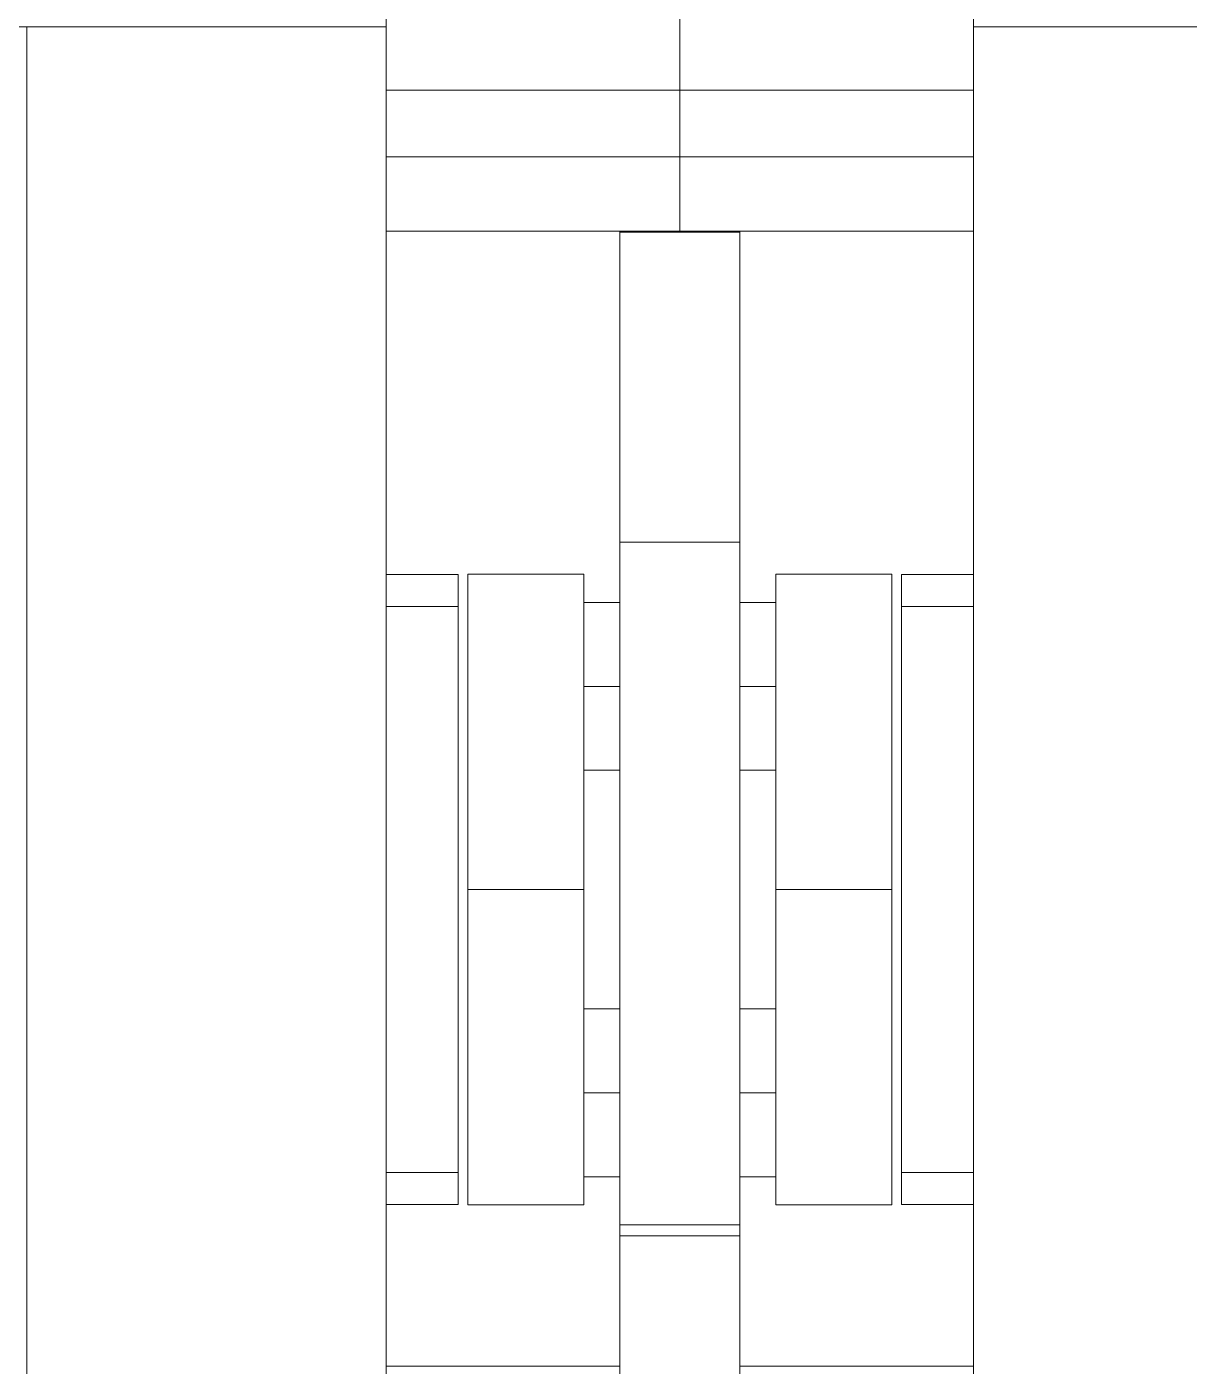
# Model space of a CAD drawing. Header units: millimetres. Extents: x -46169 to 237885, y -84465 to 18123.
# Drawn here: x 113835.2 to 113932.2, y -80615.1 to -80503.3 of the extents above; entities that cross this region are included whole.
import ezdxf

# ---------------------------------------------------------------- set-up
doc = ezdxf.new("R2010")
doc.units = ezdxf.units.MM
doc.header["$MEASUREMENT"] = 0
doc.linetypes.add('Wipeout_Contour', pattern=[1000, 0, -1000])
doc.layers.add('New_A-20-M_Floor_Slab', color=7, linetype='Continuous')
doc.layers.add('New_A-35-M_FFE_Fixed', color=7, linetype='Continuous')
doc.layers.add('New_A-20-M_Floor_Slab_Pen_No__89', color=8, linetype='Continuous', lineweight=20)
doc.layers.add('New_A-35-M_FFE_Fixed_Pen_No__1', color=7, linetype='Continuous', lineweight=13)

# ---------------------------------------------------------------- blocks, each defined once
blk = doc.blocks.new('Section Elem_7_2', base_point=(64459.15, -84332.61))
at = {"color": 254, "linetype": 'Wipeout_Contour', "lineweight": 0, "ltscale": 2231973.342771734}
blk.add_wipeout([(113865.23, -80615.11), (113884.73, -80615.11), (113884.73, -80599.29), (113881.73, -80599.29), (113881.73, -80601.65), (113872.05, -80601.65), (113872.05, -80549.01), (113881.73, -80549.01), (113881.73, -80551.38), (113884.73, -80551.38), (113884.73, -80520.4), (113865.23, -80520.4), (113865.23, -80549.04), (113871.23, -80549.04), (113871.23, -80601.62), (113865.23, -80601.62)], dxfattribs=at).dxf.layer = 'New_A-20-M_Floor_Slab'
at = {"color": 254, "linetype": 'Wipeout_Contour', "lineweight": 0, "ltscale": 2232337.557032825}
blk.add_wipeout([(113894.73, -80599.29), (113894.73, -80615.11), (113914.23, -80615.11), (113914.23, -80601.62), (113908.23, -80601.62), (113908.23, -80549.04), (113914.23, -80549.04), (113914.23, -80520.4), (113894.73, -80520.4), (113894.73, -80551.38), (113897.73, -80551.38), (113897.73, -80549.01), (113907.42, -80549.01), (113907.42, -80601.65), (113897.73, -80601.65), (113897.73, -80599.29)], dxfattribs=at).dxf.layer = 'New_A-20-M_Floor_Slab'
at = {"color": 254, "linetype": 'Wipeout_Contour', "lineweight": 0, "ltscale": 558021.865051}
blk.add_wipeout([(113881.73, -80565.38), (113881.73, -80585.29), (113884.73, -80585.29), (113884.73, -80565.38)], dxfattribs=at).dxf.layer = 'New_A-20-M_Floor_Slab'
at = {"color": 254, "linetype": 'Wipeout_Contour', "lineweight": 0, "ltscale": 558064.315349}
blk.add_wipeout([(113897.73, -80565.38), (113894.73, -80565.38), (113894.73, -80585.29), (113897.73, -80585.29)], dxfattribs=at).dxf.layer = 'New_A-20-M_Floor_Slab'
blk = doc.blocks.new('Section Elem_17_2', base_point=(64459.15, -84332.61))
at = {"color": 254, "linetype": 'Wipeout_Contour', "lineweight": 0, "ltscale": 837983.999033}
blk.add_wipeout([(113914.23, -80346.96), (113914.23, -80503.33), (113944.23, -80503.33), (114385.23, -80503.33), (114415.23, -80503.33), (114415.23, -80346.96)], dxfattribs=at).dxf.layer = 'New_A-35-M_FFE_Fixed'
at = {"color": 254, "linetype": 'Wipeout_Contour', "lineweight": 0, "ltscale": 557922.428641}
blk.add_wipeout([(113894.73, -80520.48), (113884.73, -80520.48), (113884.73, -80525.7), (113894.73, -80525.7)], dxfattribs=at).dxf.layer = 'New_A-35-M_FFE_Fixed'
at = {"color": 254, "linetype": 'Wipeout_Contour', "lineweight": 0, "ltscale": 557986.539032}
blk.add_wipeout([(113884.73, -80548.19), (113884.73, -80553.51), (113894.73, -80553.51), (113894.73, -80548.19)], dxfattribs=at).dxf.layer = 'New_A-35-M_FFE_Fixed'
at = {"color": 254, "linetype": 'Wipeout_Contour', "lineweight": 0, "ltscale": 558026.549288}
blk.add_wipeout([(113897.73, -80551.02), (113907.42, -80551.02), (113907.42, -80549.01), (113897.73, -80549.01)], dxfattribs=at).dxf.layer = 'New_A-35-M_FFE_Fixed'
at = {"color": 254, "linetype": 'Wipeout_Contour', "lineweight": 0, "ltscale": 558056.262421}
blk.add_wipeout([(113908.23, -80549.56), (113908.23, -80551.72), (113914.23, -80551.72), (113914.23, -80549.56)], dxfattribs=at).dxf.layer = 'New_A-35-M_FFE_Fixed'
at = {"color": 254, "linetype": 'Wipeout_Contour', "lineweight": 0, "ltscale": 558073.395849}
blk.add_wipeout([(113897.73, -80565.26), (113897.73, -80575.33), (113907.42, -80575.33), (113907.42, -80565.26)], dxfattribs=at).dxf.layer = 'New_A-35-M_FFE_Fixed'
at = {"color": 254, "linetype": 'Wipeout_Contour', "lineweight": 0, "ltscale": 558143.520725}
blk.add_wipeout([(113907.42, -80599.65), (113897.73, -80599.65), (113897.73, -80601.65), (113907.42, -80601.65)], dxfattribs=at).dxf.layer = 'New_A-35-M_FFE_Fixed'
at = {"color": 254, "linetype": 'Wipeout_Contour', "lineweight": 0, "ltscale": 558173.433247}
blk.add_wipeout([(113914.23, -80601.11), (113908.23, -80601.11), (113908.23, -80601.62), (113914.23, -80601.62)], dxfattribs=at).dxf.layer = 'New_A-35-M_FFE_Fixed'
at = {"color": 254, "linetype": 'Wipeout_Contour', "lineweight": 0, "ltscale": 558108.813532}
blk.add_wipeout([(113894.73, -80603.32), (113884.73, -80603.32), (113884.73, -80604.23), (113894.73, -80604.23)], dxfattribs=at).dxf.layer = 'New_A-35-M_FFE_Fixed'
at = {"color": 254, "linetype": 'Wipeout_Contour', "lineweight": 0, "ltscale": 558116.316063}
blk.add_wipeout([(113894.73, -80606.1), (113884.73, -80606.1), (113884.73, -80607.94), (113894.73, -80607.94)], dxfattribs=at).dxf.layer = 'New_A-35-M_FFE_Fixed'
at = {"color": 254, "linetype": 'Wipeout_Contour', "lineweight": 0, "ltscale": 558128.71662}
blk.add_wipeout([(113884.73, -80613.26), (113894.73, -80613.26), (113894.73, -80611.52), (113884.73, -80611.52)], dxfattribs=at).dxf.layer = 'New_A-35-M_FFE_Fixed'
at = {"color": 254, "linetype": 'Wipeout_Contour', "lineweight": 0, "ltscale": 558136.59737}
blk.add_wipeout([(113894.73, -80614.96), (113884.73, -80614.96), (113884.73, -80616.64), (113894.73, -80616.64)], dxfattribs=at).dxf.layer = 'New_A-35-M_FFE_Fixed'
at = {"layer": 'New_A-35-M_FFE_Fixed_Pen_No__1', "linetype": 'Continuous'}
for p, q in [((113907.42, -80549.01), (113897.73, -80549.01)), ((113907.42, -80601.65), (113897.73, -80601.65))]:
    blk.add_line(p, q, dxfattribs=at)
at = {"color": 254, "linetype": 'Wipeout_Contour', "lineweight": 0, "ltscale": 557916.306694}
blk.add_wipeout([(113894.73, -80520.4), (113884.73, -80520.4), (113884.73, -80520.48), (113894.73, -80520.48)], dxfattribs=at).dxf.layer = 'New_A-35-M_FFE_Fixed'
at = {"color": 254, "linetype": 'Wipeout_Contour', "lineweight": 0, "ltscale": 557934.146737}
blk.add_wipeout([(113884.73, -80530.63), (113894.73, -80530.63), (113894.73, -80525.7), (113884.73, -80525.7)], dxfattribs=at).dxf.layer = 'New_A-35-M_FFE_Fixed'
at = {"color": 254, "linetype": 'Wipeout_Contour', "lineweight": 0, "ltscale": 558053.17457}
blk.add_wipeout([(113914.23, -80549.04), (113908.23, -80549.04), (113908.23, -80549.56), (113914.23, -80549.56)], dxfattribs=at).dxf.layer = 'New_A-35-M_FFE_Fixed'
at = {"color": 254, "linetype": 'Wipeout_Contour', "lineweight": 0, "ltscale": 558035.451565}
blk.add_wipeout([(113897.73, -80551.02), (113897.73, -80556.72), (113907.42, -80556.72), (113907.42, -80551.02)], dxfattribs=at).dxf.layer = 'New_A-35-M_FFE_Fixed'
at = {"color": 254, "linetype": 'Wipeout_Contour', "lineweight": 0, "ltscale": 558002.070039}
blk.add_wipeout([(113894.73, -80553.51), (113884.73, -80553.51), (113884.73, -80561.63), (113894.73, -80561.63)], dxfattribs=at).dxf.layer = 'New_A-35-M_FFE_Fixed'
at = {"color": 254, "linetype": 'Wipeout_Contour', "lineweight": 0, "ltscale": 558134.615161}
blk.add_wipeout([(113907.42, -80593.94), (113897.73, -80593.94), (113897.73, -80599.65), (113907.42, -80599.65)], dxfattribs=at).dxf.layer = 'New_A-35-M_FFE_Fixed'
at = {"color": 254, "linetype": 'Wipeout_Contour', "lineweight": 0, "ltscale": 558102.609811}
blk.add_wipeout([(113894.73, -80598.86), (113884.73, -80598.86), (113884.73, -80603.32), (113894.73, -80603.32)], dxfattribs=at).dxf.layer = 'New_A-35-M_FFE_Fixed'
at = {"color": 254, "linetype": 'Wipeout_Contour', "lineweight": 0, "ltscale": 558170.34413}
blk.add_wipeout([(113914.23, -80598.94), (113908.23, -80598.94), (113908.23, -80601.11), (113914.23, -80601.11)], dxfattribs=at).dxf.layer = 'New_A-35-M_FFE_Fixed'
at = {"color": 254, "linetype": 'Wipeout_Contour', "lineweight": 0, "ltscale": 558112.028278}
blk.add_wipeout([(113884.73, -80604.23), (113884.73, -80606.1), (113894.73, -80606.1), (113894.73, -80604.23)], dxfattribs=at).dxf.layer = 'New_A-35-M_FFE_Fixed'
at = {"color": 254, "linetype": 'Wipeout_Contour', "lineweight": 0, "ltscale": 558124.66031}
blk.add_wipeout([(113884.73, -80611.52), (113894.73, -80611.52), (113894.73, -80609.75), (113884.73, -80609.75)], dxfattribs=at).dxf.layer = 'New_A-35-M_FFE_Fixed'
at = {"color": 254, "linetype": 'Wipeout_Contour', "lineweight": 0, "ltscale": 558132.69564}
blk.add_wipeout([(113884.73, -80614.96), (113894.73, -80614.96), (113894.73, -80613.26), (113884.73, -80613.26)], dxfattribs=at).dxf.layer = 'New_A-35-M_FFE_Fixed'
at = {"layer": 'New_A-35-M_FFE_Fixed_Pen_No__1', "linetype": 'Continuous'}
for p, q in [((113907.42, -80551.02), (113907.42, -80549.01)), ((113908.23, -80549.56), (113908.23, -80549.04)), ((113907.42, -80601.65), (113907.42, -80599.65)), ((113908.23, -80601.62), (113908.23, -80601.11))]:
    blk.add_line(p, q, dxfattribs=at)
at = {"color": 254, "linetype": 'Wipeout_Contour', "lineweight": 0, "ltscale": 557944.99194}
blk.add_wipeout([(113894.73, -80530.63), (113884.73, -80530.63), (113884.73, -80535.1), (113894.73, -80535.1)], dxfattribs=at).dxf.layer = 'New_A-35-M_FFE_Fixed'
at = {"color": 254, "linetype": 'Wipeout_Contour', "lineweight": 0, "ltscale": 558009.594256}
blk.add_wipeout([(113894.73, -80551.91), (113897.73, -80551.91), (113897.73, -80551.38), (113894.73, -80551.38)], dxfattribs=at).dxf.layer = 'New_A-35-M_FFE_Fixed'
at = {"color": 254, "linetype": 'Wipeout_Contour', "lineweight": 0, "ltscale": 558113.302918}
blk.add_wipeout([(113908.23, -80551.72), (113908.23, -80598.94), (113914.23, -80598.94), (113914.23, -80551.72)], dxfattribs=at).dxf.layer = 'New_A-35-M_FFE_Fixed'
at = {"color": 254, "linetype": 'Wipeout_Contour', "lineweight": 0, "ltscale": 558051.901533}
blk.add_wipeout([(113897.73, -80556.72), (113897.73, -80565.26), (113907.42, -80565.26), (113907.42, -80556.72)], dxfattribs=at).dxf.layer = 'New_A-35-M_FFE_Fixed'
at = {"color": 254, "linetype": 'Wipeout_Contour', "lineweight": 0, "ltscale": 558022.850062}
blk.add_wipeout([(113894.73, -80561.63), (113884.73, -80561.63), (113884.73, -80571.51), (113894.73, -80571.51)], dxfattribs=at).dxf.layer = 'New_A-35-M_FFE_Fixed'
at = {"color": 254, "linetype": 'Wipeout_Contour', "lineweight": 0, "ltscale": 558118.16053}
blk.add_wipeout([(113897.73, -80585.4), (113897.73, -80593.94), (113907.42, -80593.94), (113907.42, -80585.4)], dxfattribs=at).dxf.layer = 'New_A-35-M_FFE_Fixed'
at = {"color": 254, "linetype": 'Wipeout_Contour', "lineweight": 0, "ltscale": 558088.827346}
blk.add_wipeout([(113884.73, -80598.86), (113894.73, -80598.86), (113894.73, -80591.39), (113884.73, -80591.39)], dxfattribs=at).dxf.layer = 'New_A-35-M_FFE_Fixed'
at = {"color": 254, "linetype": 'Wipeout_Contour', "lineweight": 0, "ltscale": 558120.526787}
blk.add_wipeout([(113894.73, -80607.94), (113884.73, -80607.94), (113884.73, -80609.75), (113894.73, -80609.75)], dxfattribs=at).dxf.layer = 'New_A-35-M_FFE_Fixed'
at = {"layer": 'New_A-35-M_FFE_Fixed_Pen_No__1', "linetype": 'Continuous'}
for p, q in [((113897.73, -80551.02), (113897.73, -80549.01)), ((113908.23, -80551.72), (113908.23, -80549.56)), ((113907.42, -80556.72), (113907.42, -80551.02)), ((113908.23, -80598.94), (113908.23, -80551.72)), ((113907.42, -80565.26), (113907.42, -80556.72)), ((113907.42, -80599.65), (113907.42, -80593.94)), ((113908.23, -80601.11), (113908.23, -80598.94))]:
    blk.add_line(p, q, dxfattribs=at)
at = {"color": 254, "linetype": 'Wipeout_Contour', "lineweight": 0, "ltscale": 558172.131066}
blk.add_wipeout([(113914.23, -80503.33), (113914.23, -80647.33), (113944.23, -80647.33), (113944.23, -80503.33)], dxfattribs=at).dxf.layer = 'New_A-35-M_FFE_Fixed'
at = {"color": 254, "linetype": 'Wipeout_Contour', "lineweight": 0, "ltscale": 557954.617367}
blk.add_wipeout([(113884.73, -80538.96), (113894.73, -80538.96), (113894.73, -80535.1), (113884.73, -80535.1)], dxfattribs=at).dxf.layer = 'New_A-35-M_FFE_Fixed'
at = {"color": 254, "linetype": 'Wipeout_Contour', "lineweight": 0, "ltscale": 558011.961992}
blk.add_wipeout([(113894.73, -80551.91), (113894.73, -80553.43), (113897.73, -80553.43), (113897.73, -80551.91)], dxfattribs=at).dxf.layer = 'New_A-35-M_FFE_Fixed'
at = {"color": 254, "linetype": 'Wipeout_Contour', "lineweight": 0, "ltscale": 558028.240895}
blk.add_wipeout([(113897.73, -80558.38), (113894.73, -80558.38), (113894.73, -80561.05), (113897.73, -80561.05)], dxfattribs=at).dxf.layer = 'New_A-35-M_FFE_Fixed'
at = {"color": 254, "linetype": 'Wipeout_Contour', "lineweight": 0, "ltscale": 697551.941669}
blk.add_wipeout([(113894.73, -80565.38), (113897.73, -80565.38), (113897.73, -80565.26), (113897.73, -80564.84), (113894.73, -80564.84)], dxfattribs=at).dxf.layer = 'New_A-35-M_FFE_Fixed'
at = {"color": 254, "linetype": 'Wipeout_Contour', "lineweight": 0, "ltscale": 558046.221218}
blk.add_wipeout([(113894.73, -80571.51), (113884.73, -80571.51), (113884.73, -80581.87), (113894.73, -80581.87)], dxfattribs=at).dxf.layer = 'New_A-35-M_FFE_Fixed'
at = {"color": 254, "linetype": 'Wipeout_Contour', "lineweight": 0, "ltscale": 558096.662915}
blk.add_wipeout([(113897.73, -80575.33), (113897.73, -80585.4), (113907.42, -80585.4), (113907.42, -80575.33)], dxfattribs=at).dxf.layer = 'New_A-35-M_FFE_Fixed'
at = {"color": 254, "linetype": 'Wipeout_Contour', "lineweight": 0, "ltscale": 697634.293879}
blk.add_wipeout([(113897.73, -80592.29), (113894.73, -80592.29), (113894.73, -80594.97), (113897.73, -80594.97), (113897.73, -80593.94)], dxfattribs=at).dxf.layer = 'New_A-35-M_FFE_Fixed'
at = {"color": 254, "linetype": 'Wipeout_Contour', "lineweight": 0, "ltscale": 558119.045147}
blk.add_wipeout([(113894.73, -80599.29), (113897.73, -80599.29), (113897.73, -80598.75), (113894.73, -80598.75)], dxfattribs=at).dxf.layer = 'New_A-35-M_FFE_Fixed'
at = {"layer": 'New_A-35-M_FFE_Fixed_Pen_No__1', "linetype": 'Continuous'}
for p, q in [((113914.23, -80549.04), (113908.23, -80549.04)), ((113897.73, -80551.38), (113894.73, -80551.38)), ((113914.23, -80551.72), (113908.23, -80551.72)), ((113907.42, -80575.33), (113907.42, -80565.26)), ((113907.42, -80575.33), (113897.73, -80575.33)), ((113907.42, -80585.4), (113907.42, -80575.33)), ((113907.42, -80593.94), (113907.42, -80585.4)), ((113914.23, -80598.94), (113908.23, -80598.94)), ((113897.73, -80601.65), (113897.73, -80599.65)), ((113914.23, -80601.62), (113908.23, -80601.62))]:
    blk.add_line(p, q, dxfattribs=at)
at = {"color": 254, "linetype": 'Wipeout_Contour', "lineweight": 0, "ltscale": 557920.947961}
blk.add_wipeout([(113889.73, -80501.63), (113889.73, -80508.61), (113914.23, -80508.61), (113914.23, -80501.63)], dxfattribs=at).dxf.layer = 'New_A-35-M_FFE_Fixed'
at = {"color": 254, "linetype": 'Wipeout_Contour', "lineweight": 0, "ltscale": 557934.508817}
blk.add_wipeout([(113889.73, -80511.45), (113914.23, -80511.45), (113914.23, -80510.54), (113889.73, -80510.54)], dxfattribs=at).dxf.layer = 'New_A-35-M_FFE_Fixed'
at = {"color": 254, "linetype": 'Wipeout_Contour', "lineweight": 0, "ltscale": 557949.044965}
blk.add_wipeout([(113889.73, -80520.4), (113914.23, -80520.4), (113914.23, -80514.18), (113889.73, -80514.18)], dxfattribs=at).dxf.layer = 'New_A-35-M_FFE_Fixed'
at = {"color": 254, "linetype": 'Wipeout_Contour', "lineweight": 0, "ltscale": 557962.71537}
blk.add_wipeout([(113884.73, -80538.96), (113884.73, -80542.11), (113894.73, -80542.11), (113894.73, -80538.96)], dxfattribs=at).dxf.layer = 'New_A-35-M_FFE_Fixed'
at = {"color": 254, "linetype": 'Wipeout_Contour', "lineweight": 0, "ltscale": 558016.33703}
blk.add_wipeout([(113894.73, -80555.7), (113897.73, -80555.7), (113897.73, -80553.43), (113894.73, -80553.43)], dxfattribs=at).dxf.layer = 'New_A-35-M_FFE_Fixed'
at = {"color": 254, "linetype": 'Wipeout_Contour', "lineweight": 0, "ltscale": 558038.332891}
blk.add_wipeout([(113897.73, -80563.33), (113894.73, -80563.33), (113894.73, -80564.84), (113897.73, -80564.84)], dxfattribs=at).dxf.layer = 'New_A-35-M_FFE_Fixed'
at = {"color": 254, "linetype": 'Wipeout_Contour', "lineweight": 0, "ltscale": 558069.193461}
blk.add_wipeout([(113884.73, -80591.39), (113894.73, -80591.39), (113894.73, -80581.87), (113884.73, -80581.87)], dxfattribs=at).dxf.layer = 'New_A-35-M_FFE_Fixed'
at = {"color": 254, "linetype": 'Wipeout_Contour', "lineweight": 0, "ltscale": 697646.402251}
blk.add_wipeout([(113897.73, -80597.24), (113894.73, -80597.24), (113894.73, -80598.75), (113897.73, -80598.75), (113897.73, -80597.72)], dxfattribs=at).dxf.layer = 'New_A-35-M_FFE_Fixed'
at = {"layer": 'New_A-35-M_FFE_Fixed_Pen_No__1', "linetype": 'Continuous'}
for p, q in [((113914.23, -80503.33), (113914.23, -80346.96)), ((113944.23, -80503.33), (113914.23, -80503.33)), ((113914.23, -80520.4), (113889.73, -80520.4)), ((113897.73, -80565.38), (113894.73, -80565.38)), ((113897.73, -80575.33), (113897.73, -80565.26)), ((113897.73, -80599.29), (113894.73, -80599.29))]:
    blk.add_line(p, q, dxfattribs=at)
at = {"color": 254, "linetype": 'Wipeout_Contour', "lineweight": 0, "ltscale": 557930.133502}
blk.add_wipeout([(113889.73, -80509.58), (113914.23, -80509.58), (113914.23, -80508.61), (113889.73, -80508.61)], dxfattribs=at).dxf.layer = 'New_A-35-M_FFE_Fixed'
at = {"color": 254, "linetype": 'Wipeout_Contour', "lineweight": 0, "ltscale": 557941.599866}
blk.add_wipeout([(113889.73, -80514.18), (113914.23, -80514.18), (113914.23, -80513.95), (113889.73, -80513.95)], dxfattribs=at).dxf.layer = 'New_A-35-M_FFE_Fixed'
at = {"color": 254, "linetype": 'Wipeout_Contour', "lineweight": 0, "ltscale": 557969.026962}
blk.add_wipeout([(113894.73, -80542.11), (113884.73, -80542.11), (113884.73, -80544.43), (113894.73, -80544.43)], dxfattribs=at).dxf.layer = 'New_A-35-M_FFE_Fixed'
at = {"color": 254, "linetype": 'Wipeout_Contour', "lineweight": 0, "ltscale": 697528.132799}
blk.add_wipeout([(113894.73, -80558.38), (113897.73, -80558.38), (113897.73, -80556.72), (113897.73, -80555.7), (113894.73, -80555.7)], dxfattribs=at).dxf.layer = 'New_A-35-M_FFE_Fixed'
at = {"color": 254, "linetype": 'Wipeout_Contour', "lineweight": 0, "ltscale": 558033.957508}
blk.add_wipeout([(113897.73, -80561.05), (113894.73, -80561.05), (113894.73, -80563.33), (113897.73, -80563.33)], dxfattribs=at).dxf.layer = 'New_A-35-M_FFE_Fixed'
at = {"color": 254, "linetype": 'Wipeout_Contour', "lineweight": 0, "ltscale": 697610.479307}
blk.add_wipeout([(113897.73, -80585.29), (113894.73, -80585.29), (113894.73, -80585.82), (113897.73, -80585.82), (113897.73, -80585.4)], dxfattribs=at).dxf.layer = 'New_A-35-M_FFE_Fixed'
at = {"color": 254, "linetype": 'Wipeout_Contour', "lineweight": 0, "ltscale": 558112.299921}
blk.add_wipeout([(113894.73, -80594.97), (113894.73, -80597.24), (113897.73, -80597.24), (113897.73, -80594.97)], dxfattribs=at).dxf.layer = 'New_A-35-M_FFE_Fixed'
at = {"layer": 'New_A-35-M_FFE_Fixed_Pen_No__1', "linetype": 'Continuous'}
for p, q in [((113914.23, -80508.61), (113889.73, -80508.61)), ((113897.73, -80556.72), (113897.73, -80551.02)), ((113897.73, -80565.26), (113897.73, -80556.72)), ((113897.73, -80558.38), (113894.73, -80558.38)), ((113897.73, -80599.65), (113897.73, -80593.94))]:
    blk.add_line(p, q, dxfattribs=at)
at = {"color": 254, "linetype": 'Wipeout_Contour', "lineweight": 0, "ltscale": 557932.357477}
blk.add_wipeout([(113889.73, -80510.54), (113914.23, -80510.54), (113914.23, -80509.58), (113889.73, -80509.58)], dxfattribs=at).dxf.layer = 'New_A-35-M_FFE_Fixed'
at = {"color": 254, "linetype": 'Wipeout_Contour', "lineweight": 0, "ltscale": 557939.748577}
blk.add_wipeout([(113889.73, -80513.55), (113914.23, -80513.55), (113914.23, -80512.98), (113889.73, -80512.98)], dxfattribs=at).dxf.layer = 'New_A-35-M_FFE_Fixed'
at = {"color": 254, "linetype": 'Wipeout_Contour', "lineweight": 0, "ltscale": 557973.350267}
blk.add_wipeout([(113894.73, -80544.43), (113884.73, -80544.43), (113884.73, -80545.85), (113894.73, -80545.85)], dxfattribs=at).dxf.layer = 'New_A-35-M_FFE_Fixed'
at = {"color": 254, "linetype": 'Wipeout_Contour', "lineweight": 0, "ltscale": 558090.298175}
blk.add_wipeout([(113897.73, -80585.82), (113894.73, -80585.82), (113894.73, -80587.34), (113897.73, -80587.34)], dxfattribs=at).dxf.layer = 'New_A-35-M_FFE_Fixed'
at = {"layer": 'New_A-35-M_FFE_Fixed_Pen_No__1', "linetype": 'Continuous'}
for p, q in [((113897.73, -80585.4), (113897.73, -80575.33)), ((113897.73, -80585.29), (113894.73, -80585.29))]:
    blk.add_line(p, q, dxfattribs=at)
at = {"color": 254, "linetype": 'Wipeout_Contour', "lineweight": 0, "ltscale": 557938.275298}
blk.add_wipeout([(113889.73, -80512.98), (113914.23, -80512.98), (113914.23, -80512.27), (113889.73, -80512.27)], dxfattribs=at).dxf.layer = 'New_A-35-M_FFE_Fixed'
at = {"color": 254, "linetype": 'Wipeout_Contour', "lineweight": 0, "ltscale": 557940.870856}
blk.add_wipeout([(113889.73, -80513.95), (113914.23, -80513.95), (113914.23, -80513.55), (113889.73, -80513.55)], dxfattribs=at).dxf.layer = 'New_A-35-M_FFE_Fixed'
at = {"color": 254, "linetype": 'Wipeout_Contour', "lineweight": 0, "ltscale": 557975.547053}
blk.add_wipeout([(113884.73, -80546.33), (113894.73, -80546.33), (113894.73, -80545.85), (113884.73, -80545.85)], dxfattribs=at).dxf.layer = 'New_A-35-M_FFE_Fixed'
at = {"color": 254, "linetype": 'Wipeout_Contour', "lineweight": 0, "ltscale": 558094.674457}
blk.add_wipeout([(113897.73, -80587.34), (113894.73, -80587.34), (113894.73, -80589.61), (113897.73, -80589.61)], dxfattribs=at).dxf.layer = 'New_A-35-M_FFE_Fixed'
at = {"layer": 'New_A-35-M_FFE_Fixed_Pen_No__1', "linetype": 'Continuous'}
blk.add_line((113914.23, -80514.18), (113889.73, -80514.18), dxfattribs=at)
at = {"color": 254, "linetype": 'Wipeout_Contour', "lineweight": 0, "ltscale": 557936.506504}
blk.add_wipeout([(113889.73, -80512.27), (113914.23, -80512.27), (113914.23, -80511.45), (113889.73, -80511.45)], dxfattribs=at).dxf.layer = 'New_A-35-M_FFE_Fixed'
at = {"color": 254, "linetype": 'Wipeout_Contour', "lineweight": 0, "ltscale": 557978.243119}
blk.add_wipeout([(113884.73, -80546.33), (113884.73, -80548.19), (113894.73, -80548.19), (113894.73, -80546.33)], dxfattribs=at).dxf.layer = 'New_A-35-M_FFE_Fixed'
at = {"color": 254, "linetype": 'Wipeout_Contour', "lineweight": 0, "ltscale": 558100.392453}
blk.add_wipeout([(113897.73, -80589.61), (113894.73, -80589.61), (113894.73, -80592.29), (113897.73, -80592.29)], dxfattribs=at).dxf.layer = 'New_A-35-M_FFE_Fixed'
at = {"layer": 'New_A-35-M_FFE_Fixed_Pen_No__1', "linetype": 'Continuous'}
for p, q in [((113914.23, -80647.33), (113914.23, -80503.33)), ((113897.73, -80593.94), (113897.73, -80585.4)), ((113897.73, -80592.29), (113894.73, -80592.29))]:
    blk.add_line(p, q, dxfattribs=at)
blk = doc.blocks.new('Section Elem_18_2', base_point=(64459.15, -84332.61))
at = {"layer": 'New_A-35-M_FFE_Fixed_Pen_No__1', "linetype": 'Continuous'}
for p, q in [((113894.73, -80520.48), (113894.73, -80520.4)), ((113894.73, -80525.7), (113894.73, -80520.48)), ((113884.73, -80530.63), (113884.73, -80525.7)), ((113894.73, -80530.63), (113894.73, -80525.7)), ((113884.73, -80535.1), (113884.73, -80530.63)), ((113894.73, -80535.1), (113894.73, -80530.63)), ((113884.73, -80538.96), (113884.73, -80535.1)), ((113894.73, -80538.96), (113894.73, -80535.1)), ((113884.73, -80542.11), (113884.73, -80538.96)), ((113894.73, -80542.11), (113894.73, -80538.96)), ((113884.73, -80544.43), (113884.73, -80542.11)), ((113894.73, -80544.43), (113894.73, -80542.11)), ((113884.73, -80545.85), (113884.73, -80544.43)), ((113894.73, -80545.85), (113894.73, -80544.43)), ((113884.73, -80546.33), (113884.73, -80545.85)), ((113884.73, -80548.19), (113884.73, -80546.33)), ((113884.73, -80546.33), (113894.73, -80546.33)), ((113894.73, -80546.33), (113894.73, -80545.85)), ((113894.73, -80548.19), (113894.73, -80546.33)), ((113894.73, -80553.51), (113894.73, -80548.19)), ((113894.73, -80561.63), (113894.73, -80553.51)), ((113894.73, -80571.51), (113894.73, -80561.63)), ((113884.73, -80581.87), (113884.73, -80571.51)), ((113894.73, -80581.87), (113894.73, -80571.51)), ((113894.73, -80591.39), (113894.73, -80581.87)), ((113894.73, -80598.86), (113894.73, -80591.39)), ((113894.73, -80603.32), (113894.73, -80598.86)), ((113884.73, -80604.23), (113884.73, -80603.32)), ((113884.73, -80603.32), (113894.73, -80603.32)), ((113894.73, -80604.23), (113894.73, -80603.32)), ((113884.73, -80604.23), (113894.73, -80604.23)), ((113884.73, -80606.1), (113884.73, -80604.23)), ((113894.73, -80606.1), (113894.73, -80604.23)), ((113884.73, -80607.94), (113884.73, -80606.1)), ((113894.73, -80607.94), (113894.73, -80606.1)), ((113884.73, -80609.75), (113884.73, -80607.94)), ((113894.73, -80609.75), (113894.73, -80607.94)), ((113884.73, -80611.52), (113884.73, -80609.75)), ((113894.73, -80611.52), (113894.73, -80609.75)), ((113884.73, -80613.26), (113884.73, -80611.52)), ((113894.73, -80613.26), (113894.73, -80611.52)), ((113884.73, -80614.96), (113884.73, -80613.26)), ((113894.73, -80614.96), (113894.73, -80613.26)), ((113884.73, -80616.64), (113884.73, -80614.96)), ((113894.73, -80616.64), (113894.73, -80614.96))]:
    blk.add_line(p, q, dxfattribs=at)
at = {"color": 254, "linetype": 'Wipeout_Contour', "lineweight": 0, "ltscale": 835288.664295}
blk.add_wipeout([(113865.23, -80346.96), (113364.23, -80346.96), (113364.23, -80503.33), (113394.23, -80503.33), (113835.23, -80503.33), (113865.23, -80503.33)], dxfattribs=at).dxf.layer = 'New_A-35-M_FFE_Fixed'
at = {"color": 254, "linetype": 'Wipeout_Contour', "lineweight": 0, "ltscale": 557942.662397}
blk.add_wipeout([(113872.05, -80549.01), (113872.05, -80551.02), (113881.73, -80551.02), (113881.73, -80549.01)], dxfattribs=at).dxf.layer = 'New_A-35-M_FFE_Fixed'
at = {"color": 254, "linetype": 'Wipeout_Contour', "lineweight": 0, "ltscale": 557915.835516}
blk.add_wipeout([(113865.23, -80551.72), (113871.23, -80551.72), (113871.23, -80549.56), (113865.23, -80549.56)], dxfattribs=at).dxf.layer = 'New_A-35-M_FFE_Fixed'
at = {"color": 254, "linetype": 'Wipeout_Contour', "lineweight": 0, "ltscale": 557989.516001}
blk.add_wipeout([(113881.73, -80565.26), (113872.05, -80565.26), (113872.05, -80575.33), (113881.73, -80575.33)], dxfattribs=at).dxf.layer = 'New_A-35-M_FFE_Fixed'
at = {"color": 254, "linetype": 'Wipeout_Contour', "lineweight": 0, "ltscale": 558059.651416}
blk.add_wipeout([(113881.73, -80599.65), (113872.05, -80599.65), (113872.05, -80601.65), (113881.73, -80601.65)], dxfattribs=at).dxf.layer = 'New_A-35-M_FFE_Fixed'
at = {"color": 254, "linetype": 'Wipeout_Contour', "lineweight": 0, "ltscale": 558033.035827}
blk.add_wipeout([(113865.23, -80601.11), (113865.23, -80601.62), (113871.23, -80601.62), (113871.23, -80601.11)], dxfattribs=at).dxf.layer = 'New_A-35-M_FFE_Fixed'
at = {"layer": 'New_A-35-M_FFE_Fixed_Pen_No__1', "linetype": 'Continuous'}
for p, q in [((113872.05, -80549.01), (113881.73, -80549.01)), ((113872.05, -80601.65), (113881.73, -80601.65))]:
    blk.add_line(p, q, dxfattribs=at)
at = {"color": 254, "linetype": 'Wipeout_Contour', "lineweight": 0, "ltscale": 557912.746887}
blk.add_wipeout([(113865.23, -80549.04), (113865.23, -80549.56), (113871.23, -80549.56), (113871.23, -80549.04)], dxfattribs=at).dxf.layer = 'New_A-35-M_FFE_Fixed'
at = {"color": 254, "linetype": 'Wipeout_Contour', "lineweight": 0, "ltscale": 557951.566012}
blk.add_wipeout([(113872.05, -80556.72), (113881.73, -80556.72), (113881.73, -80551.02), (113872.05, -80551.02)], dxfattribs=at).dxf.layer = 'New_A-35-M_FFE_Fixed'
at = {"color": 254, "linetype": 'Wipeout_Contour', "lineweight": 0, "ltscale": 558050.744514}
blk.add_wipeout([(113881.73, -80593.94), (113872.05, -80593.94), (113872.05, -80599.65), (113881.73, -80599.65)], dxfattribs=at).dxf.layer = 'New_A-35-M_FFE_Fixed'
at = {"color": 254, "linetype": 'Wipeout_Contour', "lineweight": 0, "ltscale": 558029.945933}
blk.add_wipeout([(113865.23, -80598.94), (113865.23, -80601.11), (113871.23, -80601.11), (113871.23, -80598.94)], dxfattribs=at).dxf.layer = 'New_A-35-M_FFE_Fixed'
at = {"layer": 'New_A-35-M_FFE_Fixed_Pen_No__1', "linetype": 'Continuous'}
for p, q in [((113871.23, -80549.56), (113871.23, -80549.04)), ((113872.05, -80551.02), (113872.05, -80549.01)), ((113872.05, -80601.65), (113872.05, -80599.65)), ((113871.23, -80601.62), (113871.23, -80601.11))]:
    blk.add_line(p, q, dxfattribs=at)
at = {"color": 254, "linetype": 'Wipeout_Contour', "lineweight": 0, "ltscale": 557972.890366}
blk.add_wipeout([(113871.23, -80551.72), (113865.23, -80551.72), (113865.23, -80598.94), (113871.23, -80598.94)], dxfattribs=at).dxf.layer = 'New_A-35-M_FFE_Fixed'
at = {"color": 254, "linetype": 'Wipeout_Contour', "lineweight": 0, "ltscale": 557967.139628}
blk.add_wipeout([(113884.73, -80551.38), (113881.73, -80551.38), (113881.73, -80551.91), (113884.73, -80551.91)], dxfattribs=at).dxf.layer = 'New_A-35-M_FFE_Fixed'
at = {"color": 254, "linetype": 'Wipeout_Contour', "lineweight": 0, "ltscale": 557968.018454}
blk.add_wipeout([(113881.73, -80556.72), (113872.05, -80556.72), (113872.05, -80565.26), (113881.73, -80565.26)], dxfattribs=at).dxf.layer = 'New_A-35-M_FFE_Fixed'
at = {"color": 254, "linetype": 'Wipeout_Contour', "lineweight": 0, "ltscale": 558034.28741}
blk.add_wipeout([(113881.73, -80585.4), (113872.05, -80585.4), (113872.05, -80593.94), (113881.73, -80593.94)], dxfattribs=at).dxf.layer = 'New_A-35-M_FFE_Fixed'
at = {"color": 254, "linetype": 'Wipeout_Contour', "lineweight": 0, "ltscale": 697596.302689}
blk.add_wipeout([(113881.73, -80599.29), (113884.73, -80599.29), (113884.73, -80598.86), (113884.73, -80598.75), (113881.73, -80598.75)], dxfattribs=at).dxf.layer = 'New_A-35-M_FFE_Fixed'
at = {"layer": 'New_A-35-M_FFE_Fixed_Pen_No__1', "linetype": 'Continuous'}
for p, q in [((113881.73, -80551.02), (113881.73, -80549.01)), ((113871.23, -80551.72), (113871.23, -80549.56)), ((113872.05, -80556.72), (113872.05, -80551.02)), ((113871.23, -80598.94), (113871.23, -80551.72)), ((113872.05, -80565.26), (113872.05, -80556.72)), ((113872.05, -80599.65), (113872.05, -80593.94)), ((113871.23, -80601.11), (113871.23, -80598.94)), ((113881.73, -80601.65), (113881.73, -80599.65))]:
    blk.add_line(p, q, dxfattribs=at)
at = {"color": 254, "linetype": 'Wipeout_Contour', "lineweight": 0, "ltscale": 557914.164001}
blk.add_wipeout([(113865.23, -80503.33), (113835.23, -80503.33), (113835.23, -80647.33), (113865.23, -80647.33)], dxfattribs=at).dxf.layer = 'New_A-35-M_FFE_Fixed'
at = {"color": 254, "linetype": 'Wipeout_Contour', "lineweight": 0, "ltscale": 557969.507544}
blk.add_wipeout([(113881.73, -80551.91), (113881.73, -80553.43), (113884.73, -80553.43), (113884.73, -80551.91)], dxfattribs=at).dxf.layer = 'New_A-35-M_FFE_Fixed'
at = {"color": 254, "linetype": 'Wipeout_Contour', "lineweight": 0, "ltscale": 557985.787708}
blk.add_wipeout([(113881.73, -80558.38), (113881.73, -80561.05), (113884.73, -80561.05), (113884.73, -80558.38)], dxfattribs=at).dxf.layer = 'New_A-35-M_FFE_Fixed'
at = {"color": 254, "linetype": 'Wipeout_Contour', "lineweight": 0, "ltscale": 557998.248612}
blk.add_wipeout([(113881.73, -80564.84), (113881.73, -80565.38), (113884.73, -80565.38), (113884.73, -80564.84)], dxfattribs=at).dxf.layer = 'New_A-35-M_FFE_Fixed'
at = {"color": 254, "linetype": 'Wipeout_Contour', "lineweight": 0, "ltscale": 558012.786564}
blk.add_wipeout([(113881.73, -80575.33), (113872.05, -80575.33), (113872.05, -80585.4), (113881.73, -80585.4)], dxfattribs=at).dxf.layer = 'New_A-35-M_FFE_Fixed'
at = {"color": 254, "linetype": 'Wipeout_Contour', "lineweight": 0, "ltscale": 558064.134455}
blk.add_wipeout([(113881.73, -80594.97), (113884.73, -80594.97), (113884.73, -80592.29), (113881.73, -80592.29)], dxfattribs=at).dxf.layer = 'New_A-35-M_FFE_Fixed'
at = {"color": 254, "linetype": 'Wipeout_Contour', "lineweight": 0, "ltscale": 558074.230047}
blk.add_wipeout([(113881.73, -80597.24), (113881.73, -80598.75), (113884.73, -80598.75), (113884.73, -80597.24)], dxfattribs=at).dxf.layer = 'New_A-35-M_FFE_Fixed'
at = {"layer": 'New_A-35-M_FFE_Fixed_Pen_No__1', "linetype": 'Continuous'}
for p, q in [((113394.23, -80503.33), (113835.23, -80503.33)), ((113835.23, -80647.33), (113835.23, -80503.33)), ((113865.23, -80549.04), (113871.23, -80549.04)), ((113865.23, -80551.72), (113871.23, -80551.72)), ((113881.73, -80551.38), (113884.73, -80551.38)), ((113872.05, -80575.33), (113872.05, -80565.26)), ((113872.05, -80575.33), (113881.73, -80575.33)), ((113872.05, -80585.4), (113872.05, -80575.33)), ((113872.05, -80593.94), (113872.05, -80585.4)), ((113865.23, -80598.94), (113871.23, -80598.94)), ((113881.73, -80599.29), (113884.73, -80599.29)), ((113884.73, -80603.32), (113884.73, -80598.86)), ((113865.23, -80601.62), (113871.23, -80601.62))]:
    blk.add_line(p, q, dxfattribs=at)
at = {"color": 254, "linetype": 'Wipeout_Contour', "lineweight": 0, "ltscale": 557840.922114}
blk.add_wipeout([(113865.23, -80501.63), (113865.23, -80508.61), (113889.73, -80508.61), (113889.73, -80501.63)], dxfattribs=at).dxf.layer = 'New_A-35-M_FFE_Fixed'
at = {"color": 254, "linetype": 'Wipeout_Contour', "lineweight": 0, "ltscale": 557854.484909}
blk.add_wipeout([(113865.23, -80511.45), (113889.73, -80511.45), (113889.73, -80510.54), (113865.23, -80510.54)], dxfattribs=at).dxf.layer = 'New_A-35-M_FFE_Fixed'
at = {"color": 254, "linetype": 'Wipeout_Contour', "lineweight": 0, "ltscale": 557869.023144}
blk.add_wipeout([(113865.23, -80520.4), (113889.73, -80520.4), (113889.73, -80514.18), (113865.23, -80514.18)], dxfattribs=at).dxf.layer = 'New_A-35-M_FFE_Fixed'
at = {"color": 254, "linetype": 'Wipeout_Contour', "lineweight": 0, "ltscale": 697467.299502}
blk.add_wipeout([(113881.73, -80555.7), (113884.73, -80555.7), (113884.73, -80553.51), (113884.73, -80553.43), (113881.73, -80553.43)], dxfattribs=at).dxf.layer = 'New_A-35-M_FFE_Fixed'
at = {"color": 254, "linetype": 'Wipeout_Contour', "lineweight": 0, "ltscale": 557995.880468}
blk.add_wipeout([(113884.73, -80563.33), (113881.73, -80563.33), (113881.73, -80564.84), (113884.73, -80564.84)], dxfattribs=at).dxf.layer = 'New_A-35-M_FFE_Fixed'
at = {"color": 254, "linetype": 'Wipeout_Contour', "lineweight": 0, "ltscale": 558045.481141}
blk.add_wipeout([(113881.73, -80585.82), (113884.73, -80585.82), (113884.73, -80585.29), (113881.73, -80585.29)], dxfattribs=at).dxf.layer = 'New_A-35-M_FFE_Fixed'
at = {"color": 254, "linetype": 'Wipeout_Contour', "lineweight": 0, "ltscale": 558069.853106}
blk.add_wipeout([(113884.73, -80594.97), (113881.73, -80594.97), (113881.73, -80597.24), (113884.73, -80597.24)], dxfattribs=at).dxf.layer = 'New_A-35-M_FFE_Fixed'
at = {"layer": 'New_A-35-M_FFE_Fixed_Pen_No__1', "linetype": 'Continuous'}
for p, q in [((113865.23, -80503.33), (113865.23, -80346.96)), ((113835.23, -80503.33), (113865.23, -80503.33)), ((113865.23, -80520.4), (113889.73, -80520.4)), ((113884.73, -80520.48), (113884.73, -80520.4)), ((113884.73, -80525.7), (113884.73, -80520.48)), ((113884.73, -80520.48), (113894.73, -80520.48)), ((113884.73, -80553.51), (113884.73, -80548.19)), ((113881.73, -80575.33), (113881.73, -80565.26)), ((113881.73, -80565.38), (113884.73, -80565.38)), ((113881.73, -80599.65), (113881.73, -80593.94))]:
    blk.add_line(p, q, dxfattribs=at)
at = {"color": 254, "linetype": 'Wipeout_Contour', "lineweight": 0, "ltscale": 557850.10897}
blk.add_wipeout([(113865.23, -80509.58), (113889.73, -80509.58), (113889.73, -80508.61), (113865.23, -80508.61)], dxfattribs=at).dxf.layer = 'New_A-35-M_FFE_Fixed'
at = {"color": 254, "linetype": 'Wipeout_Contour', "lineweight": 0, "ltscale": 557861.576975}
blk.add_wipeout([(113865.23, -80514.18), (113889.73, -80514.18), (113889.73, -80513.95), (113865.23, -80513.95)], dxfattribs=at).dxf.layer = 'New_A-35-M_FFE_Fixed'
at = {"color": 254, "linetype": 'Wipeout_Contour', "lineweight": 0, "ltscale": 557979.599747}
blk.add_wipeout([(113881.73, -80555.7), (113881.73, -80558.38), (113884.73, -80558.38), (113884.73, -80555.7)], dxfattribs=at).dxf.layer = 'New_A-35-M_FFE_Fixed'
at = {"color": 254, "linetype": 'Wipeout_Contour', "lineweight": 0, "ltscale": 697489.735115}
blk.add_wipeout([(113881.73, -80563.33), (113884.73, -80563.33), (113884.73, -80561.63), (113884.73, -80561.05), (113881.73, -80561.05)], dxfattribs=at).dxf.layer = 'New_A-35-M_FFE_Fixed'
at = {"color": 254, "linetype": 'Wipeout_Contour', "lineweight": 0, "ltscale": 558047.849722}
blk.add_wipeout([(113881.73, -80587.34), (113884.73, -80587.34), (113884.73, -80585.82), (113881.73, -80585.82)], dxfattribs=at).dxf.layer = 'New_A-35-M_FFE_Fixed'
at = {"layer": 'New_A-35-M_FFE_Fixed_Pen_No__1', "linetype": 'Continuous'}
for p, q in [((113889.73, -80508.61), (113889.73, -80501.63)), ((113865.23, -80508.61), (113889.73, -80508.61)), ((113881.73, -80556.72), (113881.73, -80551.02)), ((113884.73, -80561.63), (113884.73, -80553.51)), ((113881.73, -80565.26), (113881.73, -80556.72)), ((113881.73, -80558.38), (113884.73, -80558.38)), ((113884.73, -80571.51), (113884.73, -80561.63)), ((113881.73, -80585.4), (113881.73, -80575.33)), ((113881.73, -80585.29), (113884.73, -80585.29))]:
    blk.add_line(p, q, dxfattribs=at)
at = {"color": 254, "linetype": 'Wipeout_Contour', "lineweight": 0, "ltscale": 557852.333256}
blk.add_wipeout([(113865.23, -80510.54), (113889.73, -80510.54), (113889.73, -80509.58), (113865.23, -80509.58)], dxfattribs=at).dxf.layer = 'New_A-35-M_FFE_Fixed'
at = {"color": 254, "linetype": 'Wipeout_Contour', "lineweight": 0, "ltscale": 557859.725426}
blk.add_wipeout([(113865.23, -80513.55), (113889.73, -80513.55), (113889.73, -80512.98), (113865.23, -80512.98)], dxfattribs=at).dxf.layer = 'New_A-35-M_FFE_Fixed'
at = {"color": 254, "linetype": 'Wipeout_Contour', "lineweight": 0, "ltscale": 558052.226337}
blk.add_wipeout([(113881.73, -80587.34), (113881.73, -80589.61), (113884.73, -80589.61), (113884.73, -80587.34)], dxfattribs=at).dxf.layer = 'New_A-35-M_FFE_Fixed'
at = {"layer": 'New_A-35-M_FFE_Fixed_Pen_No__1', "linetype": 'Continuous'}
for p, q in [((113889.73, -80509.58), (113889.73, -80508.61)), ((113889.73, -80510.54), (113889.73, -80509.58))]:
    blk.add_line(p, q, dxfattribs=at)
at = {"color": 254, "linetype": 'Wipeout_Contour', "lineweight": 0, "ltscale": 557858.251926}
blk.add_wipeout([(113865.23, -80512.98), (113889.73, -80512.98), (113889.73, -80512.27), (113865.23, -80512.27)], dxfattribs=at).dxf.layer = 'New_A-35-M_FFE_Fixed'
at = {"color": 254, "linetype": 'Wipeout_Contour', "lineweight": 0, "ltscale": 557860.847868}
blk.add_wipeout([(113865.23, -80513.95), (113889.73, -80513.95), (113889.73, -80513.55), (113865.23, -80513.55)], dxfattribs=at).dxf.layer = 'New_A-35-M_FFE_Fixed'
at = {"color": 254, "linetype": 'Wipeout_Contour', "lineweight": 0, "ltscale": 697573.600308}
blk.add_wipeout([(113881.73, -80592.29), (113884.73, -80592.29), (113884.73, -80591.39), (113884.73, -80589.61), (113881.73, -80589.61)], dxfattribs=at).dxf.layer = 'New_A-35-M_FFE_Fixed'
at = {"layer": 'New_A-35-M_FFE_Fixed_Pen_No__1', "linetype": 'Continuous'}
for p, q in [((113889.73, -80513.55), (113889.73, -80512.98)), ((113865.23, -80514.18), (113889.73, -80514.18)), ((113889.73, -80513.95), (113889.73, -80513.55)), ((113889.73, -80514.18), (113889.73, -80513.95)), ((113889.73, -80520.4), (113889.73, -80514.18)), ((113884.73, -80591.39), (113884.73, -80581.87)), ((113881.73, -80593.94), (113881.73, -80585.4)), ((113884.73, -80598.86), (113884.73, -80591.39)), ((113881.73, -80592.29), (113884.73, -80592.29))]:
    blk.add_line(p, q, dxfattribs=at)
at = {"color": 254, "linetype": 'Wipeout_Contour', "lineweight": 0, "ltscale": 557856.482883}
blk.add_wipeout([(113865.23, -80512.27), (113889.73, -80512.27), (113889.73, -80511.45), (113865.23, -80511.45)], dxfattribs=at).dxf.layer = 'New_A-35-M_FFE_Fixed'
at = {"layer": 'New_A-35-M_FFE_Fixed_Pen_No__1', "linetype": 'Continuous'}
for p, q in [((113865.23, -80647.33), (113865.23, -80503.33)), ((113889.73, -80511.45), (113889.73, -80510.54)), ((113889.73, -80512.27), (113889.73, -80511.45)), ((113889.73, -80512.98), (113889.73, -80512.27))]:
    blk.add_line(p, q, dxfattribs=at)
blk = doc.blocks.new('Section Elem_59_2', base_point=(64459.15, -84332.61))
at = {"layer": 'New_A-20-M_Floor_Slab_Pen_No__89', "linetype": 'Continuous'}
for p, q in [((113884.73, -80615.11), (113865.23, -80615.11)), ((113914.23, -80615.11), (113894.73, -80615.11))]:
    blk.add_line(p, q, dxfattribs=at)

msp = doc.modelspace()

# ---------------------------------------------------------------- block references
at = {"layer": 'New_A-20-M_Floor_Slab'}
msp.add_blockref('Section Elem_7_2', (64459.15, -84332.61), dxfattribs=at)

# ---------------------------------------------------------------- next in the draw order: block references
at = {"layer": 'New_A-35-M_FFE_Fixed'}
msp.add_blockref('Section Elem_17_2', (64459.15, -84332.61), dxfattribs=at)

# ---------------------------------------------------------------- next in the draw order: block references
msp.add_blockref('Section Elem_18_2', (64459.15, -84332.61), dxfattribs=at)

# ---------------------------------------------------------------- next in the draw order: block references
at = {"layer": 'New_A-20-M_Floor_Slab'}
msp.add_blockref('Section Elem_59_2', (64459.15, -84332.61), dxfattribs=at)

doc.saveas('drawing.dxf')
